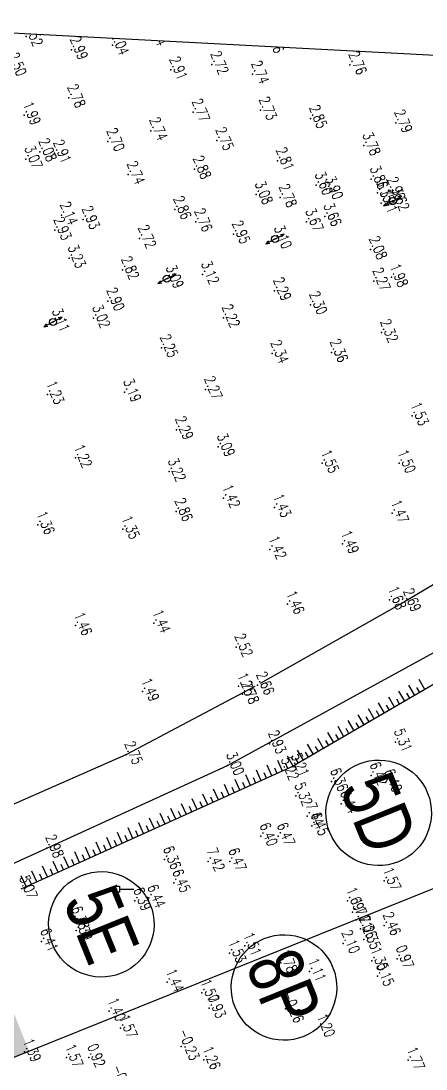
# Model space of a CAD drawing. Header units: millimetres. Extents: x 405522 to 410309, y 2303080 to 2310223.
# Drawn here: x 407175.7 to 407244.8, y 2306357.4 to 2306536.3 of the extents above; entities that cross this region are included whole.
import ezdxf
from ezdxf.enums import TextEntityAlignment as Align
from ezdxf.xclip import XClip

# ---------------------------------------------------------------- set-up
doc = ezdxf.new("R2010")
doc.units = ezdxf.units.MM
doc.header["$LTSCALE"] = 10
doc.header["$MEASUREMENT"] = 0
doc.header["$XCLIPFRAME"] = 0
doc.layers.get('0').update_dxf_attribs({"linetype": 'CONTINUOUS'})
doc.layers.get('Defpoints').update_dxf_attribs({"linetype": 'CONTINUOUS'})
for name, color, linetype in [('10', 3, 'CONTINUOUS'), ('Bao', 1, 'CONTINUOUS'), ('caodo', 7, 'CONTINUOUS'), ('co', 84, 'CONTINUOUS'), ('De', 5, 'CONTINUOUS'), ('DIM', 4, 'CONTINUOUS'), ('Line', 136, 'CONTINUOUS'), ('Other', 9, 'CONTINUOUS'), ('w', 8, 'CONTINUOUS')]:
    doc.layers.add(name, color=color, linetype=linetype)
doc.styles.add('1', font='VHAVAN_2.TTF')
doc.styles.add('Dien', font='simplex.shx', dxfattribs={"width": 0.75})
doc.styles.add('TextH', font='vntimeh.shx', dxfattribs={"width": 0.75})
doc.styles.add('txt', font='romans.shx', dxfattribs={"height": 0.2})
doc.dimstyles.new('D6.7', dxfattribs={"dimscale": 6.7, "dimtxt": 1.5, "dimasz": 2, "dimexe": 1.5, "dimexo": 0.5, "dimgap": 1, "dimtad": 1, "dimdec": 0, "dimdsep": 46, "dimtxsty": 'Dien', "dimcen": 1, "dimclrd": 256, "dimclre": 256, "dimclrt": 7, "dimaunit": 1, "dimadec": 3, "dimazin": 0, "dimtfac": 1, "dimtdec": 0, "dimtmove": 1, "dimatfit": 0, "dimfxl": 1, "dimtolj": 1, "dimtzin": 0, "dimlwe": -1, "dimarcsym": 0})

# ---------------------------------------------------------------- blocks, each defined once
blk = doc.blocks.new('*D6')
at = {"layer": 'Defpoints', "color": 0, "linetype": 'Continuous'}
for p in [(408519.4833505661, 2306591.769921404), (407115.9648304658, 2305987.299088136), (407150.70168588, 2305900.970934093)]:
    blk.add_point(p, dxfattribs=at)
at = {"layer": 'DIM', "linetype": 'Continuous'}
for p, q in [((408520.7338872618, 2306588.662083253), (408571.7275641989, 2306461.932419749)), ((407117.2153671616, 2305984.191249985), (407154.4532959671, 2305891.64741964))]:
    blk.add_line(p, q, dxfattribs=at)
at = {"layer": 'DIM', "linetype": 'Continuous', "lineweight": -2}
blk.add_line((408555.5446015078, 2306466.253787419), (407163.1330384839, 2305905.973080876), dxfattribs=at)
at = {"layer": 'DIM', "linetype": 'Continuous'}
for points in [[(408554.7109103773, 2306468.32567952), (408556.3782926383, 2306464.181895318), (408567.9759541118, 2306471.255934202)], [(407162.2993473534, 2305908.044972977), (407163.9667296144, 2305903.901188775), (407150.70168588, 2305900.970934093)]]:
    blk.add_solid(points, dxfattribs=at)
at = {"layer": 'DIM', "color": 7, "linetype": 'Continuous', "insert": (407854.9619415608, 2306196.990867676), "char_height": 10.05, "attachment_point": 5, "rotation": 21.918943909939344, "style": 'Dien'}
blk.add_mtext('\\A1;1528', dxfattribs=at)
blk = doc.blocks.new('kh_truc_thep')
at = {"color": 6}
blk.add_circle((0, -3), 3.000000000001425, dxfattribs=at)
at = {"color": 7, "style": '1', "width": 0.8}
blk.add_attdef('KH_TRUC', text='', height=3.000000000001425, dxfattribs=at).set_placement((0, -3), align=Align.MIDDLE)
blk = doc.blocks.new('20')
at = {"layer": 'caodo', "color": 8, "linetype": 'Continuous'}
for p in [(-430.9400000000023, -774.8500000000931, 0.2000000000000002), (-423.25, -777.1299999998882, 0.6700000000000004), (-416.2599999999511, -776.3500000000931, -0.2799999999999998), (-399.289999999979, -779.6599999996834, 0.4000000000000004), (-375.7299999999814, -779.679999999702, 0.4400000000000004), (-406.2999999999884, -780.5699999998324, 0.5900000000000003), (-392.3499999999767, -781.2799999997951, 0.4200000000000004), (-423.6999999999534, -785.3100000000559, 0.4600000000000004), (-431.3099999999977, -788.2799999997951, -0.3299999999999998), (-402.4799999999814, -787.7599999997765, 0.4500000000000002), (-391.0199999999604, -787.429999999702, 0.4100000000000001), (-382.4699999999721, -788.8500000000931, 0.5300000000000002), (-382.4699999999721, -788.8500000000931, 0.5300000000000002), (-367.929999999993, -789.6099999998696, 0.4700000000000002), (-409.7099999999627, -790.929999999702, 0.4200000000000004), (-417.0099999999511, -792.7700000000186, 0.3800000000000003), (-398.4400000000023, -792.6299999998882, 0.4300000000000002), (-373.3800000000047, -793.4799999999814, 1.46), (-431.0299999999697, -795.7700000000186, 0.7500000000000004), (-428.609999999986, -794.5200000000186, -0.2399999999999998), (-426.1199999999953, -794.7799999997951, 0.5900000000000003), (-402.2699999999604, -797.5099999997765, 0.56), (-388.0999999999767, -796.0699999998324, 0.4900000000000002), (-413.5599999999977, -798.4199999999255, 0.4200000000000004), (-372.0899999999674, -799.2099999999627, 1.54), (-381.5, -800.2399999997579, 1.28), (-379.75, -800.9799999999814, 1.58), (-369.1399999999558, -801.1099999998696, 0.6400000000000001), (-391.7399999999907, -801.8199999998324, 0.7600000000000002), (-387.6399999999558, -802.3199999998324, 0.4600000000000004), (-371.039999999979, -801.5200000000186, 0.8300000000000001), (-368.4199999999837, -802.9199999999255, 1.3), (-405.6199999999953, -804.3899999996647, 0.54), (-370.429999999993, -803.2999999998137, 1.09), (-424.9599999999627, -805.3500000000931, -0.1799999999999997), (-421.2299999999814, -806.0699999998324, 0.6100000000000003), (-402.039999999979, -806.4899999997579, 0.4400000000000004), (-383.1199999999953, -806.4899999997579, 1.35), (-380.0299999999697, -805.5600000000559, 1.34), (-426.070000000007, -807.929999999702, 0.6100000000000003), (-411.6399999999558, -809.3100000000559, 0.4000000000000004), (-395.609999999986, -808.5699999998324, 0.6300000000000003), (-388.4799999999814, -809.3899999996647, 0.7800000000000002), (-372.25, -811.2299999999814, -0.2399999999999998), (-423.6399999999558, -812.6899999999441, 0.9100000000000001), (-414.5299999999697, -814.6599999996834, 0.5), (-400.8899999999558, -815.4799999999814, 0.8000000000000003), (-406.9199999999837, -816.1599999996834, 0.77), (-371.6599999999744, -816.6000000000931, -0.04999999999999982), (-368.6699999999837, -815.9499999997206, -0.3399999999999999), (-388.5899999999674, -818.25, -0.0299999999999998), (-417.0299999999697, -820, 0.5800000000000001), (-382.4699999999721, -820.6299999998882, -0.01999999999999957), (-426.3499999999767, -823.5499999998137, 0.79), (-419.4499999999534, -822.9399999999441, 0.7000000000000002), (-397.3299999999581, -822.8599999998696, -0.09999999999999964), (-370.3499999999767, -825.3899999996647), (-407.8999999999651, -827.9699999997392, -0.06999999999999984), (-389.0299999999697, -828.9699999997392, 0.02000000000000002), (-378.9099999999744, -828.7700000000186, 0.04000000000000004), (-400.3499999999767, -835.1199999996461, -0.04999999999999982), (-427.2999999999884, -835.9399999999441, -1.09), (-414.179999999993, -835.5600000000559, 0.8700000000000001), (-365.1399999999558, -839.5800000000745, -0.7899999999999998), (-405.2999999999884, -841.9599999999627, -0.0299999999999998), (-398.1999999999534, -844.8799999998882, 0.77), (-422.570000000007, -846.7799999997951, -1.1), (-380.4599999999627, -847.6899999999441, -0.7699999999999998), (-367.359999999986, -847.6899999999441, -0.8199999999999998), (-406.570000000007, -849.1199999996461, 0.9000000000000004), (-397.3099999999977, -853.6399999996647, -0.8999999999999999), (-405.3899999999558, -855.9199999999255, 0.54), (-388.6199999999953, -855.2299999999814, -0.8899999999999999), (-368.539999999979, -856.2299999999814, -0.8499999999999999), (-428.9599999999627, -858.1699999999255, -0.9599999999999997), (-414.4599999999627, -858.9399999999441, -0.9699999999999998), (-377.0299999999697, -861.4499999997206, -0.8299999999999998), (-389.3999999999651, -862.3799999998882, -0.8999999999999999), (-369.0099999999511, -870.9699999997392, -0.6399999999999999), (-386.359999999986, -871.75, -0.8599999999999999), (-366.429999999993, -871.339999999851, 0.3700000000000001), (-422.570000000007, -875.3999999999069, -0.8599999999999999), (-409.1699999999837, -874.9799999999814, -0.8799999999999999), (-395.1599999999744, -879.0499999998137, 0.2000000000000002), (-411.109999999986, -886.6499999999069, -0.8299999999999998), (-394.7199999999721, -885.75, -0.5699999999999998), (-394.0799999999581, -887.0800000000745, 0.4600000000000004), (-391.4899999999907, -885.5400000000373, 0.3400000000000003), (-389.4499999999534, -895.5699999998324, 0.6100000000000003), (-367.9899999999907, -895.2700000000186, 2.990000000000001), (-413.9499999999534, -897.4199999999255, 0.4300000000000002), (-396.6199999999953, -899.2599999997765, 0.6800000000000002), (-385.5199999999604, -899.4499999997206, 2.89), (-387.2799999999697, -900.1000000000931, 2.9), (-372.1399999999558, -900.9599999999627, 4.1), (-378.8899999999558, -902, 4.040000000000001), (-369.679999999993, -902.1399999996647, 4.08), (-384.9699999999721, -904.4699999997392, 3), (-377.2099999999627, -905.7799999997951, 4.120000000000001), (-383.0299999999697, -907.8899999996647, 5.120000000000001), (-382.2099999999627, -909.5499999998137, 4.130000000000001), (-390.9199999999837, -911.339999999851, 4.08), (-387.9699999999721, -911.3100000000559, 4.15), (-427.4199999999837, -913.3500000000931, 0.6600000000000001), (-407.3800000000047, -915.3100000000559, 4.040000000000001), (-399.929999999993, -915.6399999996647, 5.1), (-396.2399999999907, -915.6299999998882, 4.15), (-405.7999999999884, -919.2700000000186, 4.130000000000001), (-369.8800000000047, -918.9499999997206, -0.7499999999999998), (-412.4400000000023, -922.3699999996461, 4.07), (-410.0499999999884, -921.8699999996461, 4.120000000000001), (-376.1599999999744, -922.3599999998696, -0.6299999999999999), (-375.289999999979, -924.2900000000373, -0.6099999999999999), (-423.0099999999511, -925.5699999998324, 4.06), (-374.679999999993, -925.6099999998696, -0.6099999999999999), (-422.4599999999627, -927.4499999997206, 4.07), (-373.9499999999534, -927.1299999998882, 0.04000000000000004), (-369.8999999999651, -926.589999999851, 0.1400000000000001), (-428.3399999999674, -929.3199999998324, 4.09), (-393.6900000000023, -930.0499999998137, -0.8099999999999998), (-376.9099999999744, -929.6699999999255, -0.2199999999999998), (-373.3399999999674, -928.9499999997206, 0.03000000000000025), (-396.2599999999511, -931.2799999997951, -0.7899999999999998), (-387.539999999979, -932.9499999997206, -0.5399999999999998), (-372, -932.6000000000931, -0.9699999999999998), (-367.679999999993, -932.25, -1.35), (-382.6499999999651, -934.4499999997206, -1.21), (-371.0599999999977, -935.2399999997579, -2.17), (-406.8899999999558, -936.2700000000186, -0.8799999999999999), (-400.9799999999814, -938.0600000000559, -0.7499999999999998), (-399.7299999999814, -940.6999999997206, -1.39), (-386.7299999999814, -940.8100000000559, -2.58), (-416.8299999999581, -941.2199999997392, -0.9199999999999997), (-414.859999999986, -944.1099999998696, -0.7499999999999998), (-381.1199999999953, -943.929999999702, -1.12), (-404.5199999999604, -947.1999999997206, -2.55), (-431.2599999999511, -948.1599999996834, -0.9299999999999997), (-424.0899999999674, -949.1199999996461, -0.7499999999999998), (-420.2999999999884, -949.089999999851, -1.4), (-400.6599999999744, -949.4699999997392, -1.06), (-365.8099999999977, -949.5800000000745, -0.5499999999999998)]:
    blk.add_point(p, dxfattribs=at)
at = {"layer": 'caodo', "color": 8, "linetype": 'Continuous', "style": 'txt', "width": 0.75}
for s, p in [('2.52', (-430.4400000000023, -774.8500000000931, 0.2000000000000002)), ('2.94', (-409.2799999999697, -774.7599999997765, 0.6200000000000001)), ('2.04', (-415.7599999999511, -776.3500000000931, -0.2799999999999998)), ('2.76', (-389.3099999999977, -776.0099999997765, 0.4400000000000004)), ('2.99', (-422.75, -777.1299999998882, 0.6700000000000004)), ('2.50', (-433.25, -779.9099999996834, 0.1800000000000002)), ('2.72', (-398.789999999979, -779.6599999996834, 0.4000000000000004)), ('2.76', (-375.2299999999814, -779.679999999702, 0.4400000000000004)), ('2.91', (-405.7999999999884, -780.5699999998324, 0.5900000000000003)), ('2.74', (-391.8499999999767, -781.2799999997951, 0.4200000000000004)), ('2.78', (-423.1999999999534, -785.3100000000559, 0.4600000000000004)), ('2.73', (-390.5199999999604, -787.429999999702, 0.4100000000000001)), ('1.99', (-430.8099999999977, -788.2799999997951, -0.3299999999999998)), ('2.77', (-401.9799999999814, -787.7599999997765, 0.4500000000000002)), ('2.85', (-381.9699999999721, -788.8500000000931, 0.5300000000000002)), ('2.85', (-381.9699999999721, -788.8500000000931, 0.5300000000000002)), ('2.74', (-409.2099999999627, -790.929999999702, 0.4200000000000004)), ('2.79', (-367.429999999993, -789.6099999998696, 0.4700000000000002)), ('2.70', (-416.5099999999511, -792.7700000000186, 0.3800000000000003)), ('2.75', (-397.9400000000023, -792.6299999998882, 0.4300000000000002)), ('2.08', (-428.109999999986, -794.5200000000186, -0.2399999999999998)), ('3.78', (-372.8800000000047, -793.4799999999814, 1.46)), ('3.07', (-430.5299999999697, -795.7700000000186, 0.7500000000000004)), ('2.91', (-425.6199999999953, -794.7799999997951, 0.5900000000000003)), ('2.81', (-387.5999999999767, -796.0699999998324, 0.4900000000000002)), ('2.88', (-401.7699999999604, -797.5099999997765, 0.56)), ('2.74', (-413.0599999999977, -798.4199999999255, 0.4200000000000004)), ('3.86', (-371.5889999999781, -799.2099999999627, 1.54)), ('3.60', (-380.9989999999525, -800.2399999997579, 1.28)), ('3.90', (-379.25, -800.9799999999814, 1.58)), ('3.15', (-370.539999999979, -801.5200000000186, 0.8300000000000001)), ('2.96', (-368.6399999999558, -801.1099999998696, 0.6400000000000001)), ('3.08', (-391.2399999999907, -801.8199999998324, 0.7600000000000002)), ('2.78', (-387.1399999999558, -802.3199999998324, 0.4600000000000004)), ('3.41', (-369.929999999993, -803.2999999998137, 1.09)), ('3.62', (-367.9189999999944, -802.9199999999255, 1.3)), ('2.86', (-405.1199999999953, -804.3899999996647, 0.54)), ('2.14', (-424.4599999999627, -805.3500000000931, -0.1799999999999997)), ('2.93', (-420.7299999999814, -806.0699999998324, 0.6100000000000003)), ('2.76', (-401.539999999979, -806.4899999997579, 0.4400000000000004)), ('3.67', (-382.6190000000061, -806.4899999997579, 1.35)), ('3.66', (-379.5299999999697, -805.5600000000559, 1.34)), ('2.93', (-425.570000000007, -807.929999999702, 0.6100000000000003)), ('2.95', (-395.109999999986, -808.5699999998324, 0.6300000000000003)), ('2.72', (-411.1399999999558, -809.3100000000559, 0.4000000000000004)), ('3.10', (-387.9799999999814, -809.3899999996647, 0.7800000000000002)), ('2.08', (-371.75, -811.2299999999814, -0.2399999999999998)), ('3.23', (-423.1399999999558, -812.6899999999441, 0.9100000000000001)), ('2.82', (-414.0299999999697, -814.6599999996834, 0.5)), ('3.12', (-400.3899999999558, -815.4799999999814, 0.8000000000000003)), ('3.09', (-406.4199999999837, -816.1599999996834, 0.77)), ('2.27', (-371.1599999999744, -816.6000000000931, -0.04999999999999982)), ('1.98', (-368.1699999999837, -815.9499999997206, -0.3399999999999999)), ('2.29', (-388.0899999999674, -818.25, -0.0299999999999998)), ('2.90', (-416.5299999999697, -820, 0.5800000000000001)), ('2.30', (-381.9699999999721, -820.6299999998882, -0.01999999999999957)), ('3.02', (-418.9499999999534, -822.9399999999441, 0.7000000000000002)), ('2.22', (-396.8299999999581, -822.8599999998696, -0.09999999999999964)), ('3.11', (-425.8499999999767, -823.5499999998137, 0.79)), ('2.32', (-369.8499999999767, -825.3899999996647)), ('2.25', (-407.3999999999651, -827.9699999997392, -0.06999999999999984)), ('2.34', (-388.5299999999697, -828.9699999997392, 0.02000000000000002)), ('2.36', (-378.4089999999851, -828.7700000000186, 0.04000000000000004)), ('3.19', (-413.679999999993, -835.5600000000559, 0.8700000000000001)), ('2.27', (-399.8499999999767, -835.1199999996461, -0.04999999999999982)), ('1.23', (-426.7999999999884, -835.9399999999441, -1.09)), ('1.53', (-364.6399999999558, -839.5800000000745, -0.7899999999999998)), ('2.29', (-404.7999999999884, -841.9599999999627, -0.0299999999999998)), ('3.09', (-397.6999999999534, -844.8799999998882, 0.77)), ('1.22', (-422.070000000007, -846.7799999997951, -1.1)), ('1.55', (-379.9599999999627, -847.6899999999441, -0.7699999999999998)), ('1.50', (-366.859999999986, -847.6899999999441, -0.8199999999999998)), ('3.22', (-406.070000000007, -849.1199999996461, 0.9000000000000004)), ('1.42', (-396.8099999999977, -853.6399999996647, -0.8999999999999999)), ('1.43', (-388.1199999999953, -855.2299999999814, -0.8899999999999999)), ('2.86', (-404.8899999999558, -855.9199999999255, 0.54)), ('1.47', (-368.039999999979, -856.2299999999814, -0.8499999999999999)), ('1.36', (-428.4599999999627, -858.1699999999255, -0.9599999999999997)), ('1.35', (-413.9599999999627, -858.9399999999441, -0.9699999999999998)), ('1.42', (-388.8999999999651, -862.3799999998882, -0.8999999999999999)), ('1.49', (-376.5299999999697, -861.4499999997206, -0.8299999999999998)), ('1.68', (-368.5099999999511, -870.9699999997392, -0.6399999999999999)), ('2.69', (-365.929999999993, -871.339999999851, 0.3700000000000001)), ('1.46', (-385.859999999986, -871.75, -0.8599999999999999)), ('1.46', (-422.070000000007, -875.3999999999069, -0.8599999999999999)), ('1.44', (-408.6699999999837, -874.9799999999814, -0.8799999999999999)), ('2.52', (-394.6599999999744, -879.0499999998137, 0.2000000000000002)), ('2.66', (-390.9899999999907, -885.5400000000373, 0.3400000000000003)), ('1.49', (-410.609999999986, -886.6499999999069, -0.8299999999999998)), ('1.75', (-394.2199999999721, -885.75, -0.5699999999999998)), ('2.78', (-393.5799999999581, -887.0800000000745, 0.4600000000000004)), ('2.93', (-388.9499999999534, -895.5699999998324, 0.6100000000000003)), ('5.31', (-367.4899999999907, -895.2700000000186, 2.990000000000001)), ('2.75', (-413.4499999999534, -897.4199999999255, 0.4300000000000002)), ('3.00', (-396.1199999999953, -899.2599999997765, 0.6800000000000002)), ('5.22', (-386.7799999999697, -900.1000000000931, 2.9)), ('5.21', (-385.0199999999604, -899.4499999997206, 2.89)), ('6.42', (-371.6399999999558, -900.9599999999627, 4.1)), ('6.36', (-378.3899999999558, -902, 4.040000000000001)), ('6.40', (-369.179999999993, -902.1399999996647, 4.08)), ('5.32', (-384.4699999999721, -904.4699999997392, 3)), ('6.44', (-376.7099999999627, -905.7799999997951, 4.120000000000001)), ('7.44', (-382.5299999999697, -907.8899999996647, 5.120000000000001)), ('6.45', (-381.7099999999627, -909.5499999998137, 4.130000000000001)), ('6.40', (-390.4199999999837, -911.339999999851, 4.08)), ('6.47', (-387.4699999999721, -911.3100000000559, 4.15)), ('2.98', (-426.9199999999837, -913.3500000000931, 0.6600000000000001)), ('6.36', (-406.8800000000047, -915.3100000000559, 4.040000000000001)), ('7.42', (-399.429999999993, -915.6399999996647, 5.1)), ('6.47', (-395.7399999999907, -915.6299999998882, 4.15)), ('6.45', (-405.2999999999884, -919.2700000000186, 4.130000000000001)), ('1.57', (-369.3800000000047, -918.9499999997206, -0.7499999999999998)), ('5.07', (-431.3999999999651, -920.3500000000931, 2.75)), ('6.39', (-411.9389999999548, -922.3699999996461, 4.07)), ('6.44', (-409.5499999999884, -921.8699999996461, 4.120000000000001)), ('1.69', (-375.6599999999744, -922.3599999998696, -0.6299999999999999)), ('1.71', (-374.789999999979, -924.2900000000373, -0.6099999999999999)), ('6.38', (-422.5089999999618, -925.5699999998324, 4.06)), ('1.71', (-374.179999999993, -925.6099999998696, -0.6099999999999999)), ('2.46', (-369.3999999999651, -926.589999999851, 0.1400000000000001)), ('6.39', (-421.9589999999735, -927.4499999997206, 4.07)), ('2.36', (-373.4489999999641, -927.1299999998882, 0.04000000000000004)), ('6.41', (-427.8399999999674, -929.3199999998324, 4.09)), ('1.51', (-393.1900000000023, -930.0499999998137, -0.8099999999999998)), ('2.10', (-376.4099999999744, -929.6699999999255, -0.2199999999999998)), ('2.35', (-372.8399999999674, -928.9499999997206, 0.03000000000000025)), ('1.53', (-395.7599999999511, -931.2799999997951, -0.7899999999999998)), ('0.97', (-367.179999999993, -932.25, -1.35)), ('1.78', (-387.039999999979, -932.9499999997206, -0.5399999999999998)), ('1.35', (-371.5, -932.6000000000931, -0.9699999999999998)), ('1.11', (-382.1499999999651, -934.4499999997206, -1.21)), ('0.15', (-370.5599999999977, -935.2399999997579, -2.17)), ('1.44', (-406.3899999999558, -936.2700000000186, -0.8799999999999999)), ('1.57', (-400.4799999999814, -938.0600000000559, -0.7499999999999998)), ('0.93', (-399.2299999999814, -940.6999999997206, -1.39)), ('-0.26', (-386.2299999999814, -940.8100000000559, -2.58)), ('1.40', (-416.3299999999581, -941.2199999997392, -0.9199999999999997)), ('1.57', (-414.359999999986, -944.1099999998696, -0.7499999999999998)), ('1.20', (-380.6199999999953, -943.929999999702, -1.12)), ('1.39', (-430.7599999999511, -948.1599999996834, -0.9299999999999997)), ('-0.23', (-404.0199999999604, -947.1999999997206, -2.55)), ('1.57', (-423.5899999999674, -949.1199999996461, -0.7499999999999998)), ('0.92', (-419.7999999999884, -949.089999999851, -1.4)), ('1.26', (-400.1599999999744, -949.4699999997392, -1.06)), ('1.77', (-365.3099999999977, -949.5800000000745, -0.5499999999999998)), ('-0.19', (-415.3399999999674, -953.339999999851, -2.51))]:
    blk.add_text(s, height=1.8, rotation=292, dxfattribs=at).set_placement(p, align=Align.CENTER)

msp = doc.modelspace()

# ---------------------------------------------------------------- hatches: boundary and pattern name
at = {"layer": 'co', "linetype": 'Continuous'}
h = msp.add_hatch(dxfattribs=at)
h.set_pattern_fill('GRASS', color=86, scale=0.9999999999999998, angle=-9.154247039750842e-09, style=0)
h.set_pattern_definition([(21.91894380089891, (407717.7514152989, 2306586.61674795), (0.392032972917054, 0.9199511658877224), [0.1874999999999999, -1.226713562999999]), (336.9189438008989, (407717.7514152989, 2306586.61674795), (0.3920329730204795, 0.9199511661304223), [0.1875, -0.8124999999999999]), (66.91894380089893, (407717.7514152989, 2306586.61674795), (-0.9199511661304223, 0.3920329730204795), [0.1874999999999999, -0.8124999999999997])])
edge = h.paths.add_edge_path()
edge.add_line((407254.1170228908, 2306410.169202854), (407260.6047045343, 2306394.045993825))
edge.add_line((407260.6047045343, 2306394.045993825), (407285.4548879365, 2306404.045248837))
edge.add_line((407285.4548879365, 2306404.045248837), (407282.0616406134, 2306412.478158909))
edge.add_line((407282.0616406134, 2306412.478158909), (407277.9797039331, 2306410.835662958))
edge.add_line((407277.9797039331, 2306410.835662958), (407277.7893237203, 2306411.308796528))
edge.add_line((407277.7893237203, 2306411.308796528), (407273.8001583294, 2306409.703630031))
edge.add_line((407273.8001583294, 2306409.703630031), (407270.6200811035, 2306417.606769071))
edge.add_line((407270.6200811035, 2306417.606769071), (407284.0696774927, 2306425.47742779))
edge.add_line((407284.0696774927, 2306425.47742779), (407288.693920144, 2306427.33813765))
edge.add_line((407288.693920144, 2306427.33813765), (407292.7255011137, 2306417.318838529))
edge.add_line((407292.7255011137, 2306417.318838529), (407288.7363357256, 2306415.713672033))
edge.add_line((407288.7363357256, 2306415.713672033), (407288.9267159385, 2306415.240538464))
edge.add_line((407288.9267159385, 2306415.240538464), (407284.8447792606, 2306413.598042505))
edge.add_line((407284.8447792606, 2306413.598042505), (407287.6780847382, 2306406.556701861))
edge.add_line((407287.6780847382, 2306406.556701861), (407329.4904017044, 2306423.381206268))
edge.add_line((407329.4904017044, 2306423.381206268), (407321.277921924, 2306443.790889731))
edge.add_line((407321.277921924, 2306443.790889731), (407391.9696435035, 2306472.235933241))
edge.add_line((407391.9696435035, 2306472.235933241), (407400.1821232486, 2306451.826249867))
edge.add_line((407400.1821232486, 2306451.826249867), (407418.736380878, 2306459.292140589))
edge.add_line((407418.736380878, 2306459.292140589), (407415.6678998304, 2306466.917940378))
edge.add_line((407415.6678998304, 2306466.917940378), (407418.0892304467, 2306467.892239111))
edge.add_line((407418.0892304467, 2306467.892239111), (407416.6686293677, 2306471.42272188))
edge.add_arc((407416.2406032057, 2306476.504728728), 5.100000000270966, -50.976420963221415, 274.81430867917214, ccw=False)
edge.add_line((407419.4517680119, 2306472.542605485), (407420.8723690949, 2306469.012122715))
edge.add_line((407420.8723690949, 2306469.012122715), (407423.2936997163, 2306469.986421451))
edge.add_line((407423.2936997163, 2306469.986421451), (407424.0813511835, 2306468.028947273))
edge.add_line((407424.0813511835, 2306468.028947273), (407430.6679639445, 2306470.679278646))
edge.add_line((407430.6679639445, 2306470.679278646), (407427.4314589711, 2306478.72265207))
edge.add_line((407427.4314589711, 2306478.72265207), (407423.1548513077, 2306477.001824099))
edge.add_line((407423.1548513077, 2306477.001824099), (407420.4597060886, 2306483.699808384))
edge.add_line((407420.4597060886, 2306483.699808384), (407431.3322034824, 2306488.074700606))
edge.add_line((407431.3322034824, 2306488.074700606), (407434.505207047, 2306480.189141089))
edge.add_arc((407422.4449395959, 2306475.336312125), 12.99999999799835, -68.08105611815012, 21.91894389356969, ccw=False)
edge.add_line((407427.2977685576, 2306463.276044673), (407428.0443576286, 2306461.42061891))
edge.add_arc((407422.4449395933, 2306475.336312126), 15.00000000049874, 291.9189438879702, 381.9189438861541)
edge.add_line((407436.3606328095, 2306480.935730161), (407433.7342182117, 2306487.462904873))
edge.add_arc((407429.0956538063, 2306485.596432194), 5.000000000345068, 21.91894389110442, 111.6081401787035)
edge.add_line((407427.254370581, 2306490.245053074), (407425.7664817182, 2306489.655711661))
edge.add_line((407425.7664817182, 2306489.655711661), (407404.3746197062, 2306481.865124488))
edge.add_line((407404.3746197062, 2306481.865124488), (407387.1692075391, 2306476.129275814))
edge.add_line((407387.1692075391, 2306476.129275814), (407368.1393202968, 2306469.173936851))
edge.add_line((407368.1393202968, 2306469.173936851), (407354.3811752048, 2306464.324671585))
edge.add_line((407354.3811752048, 2306464.324671585), (407349.8883223158, 2306463.037029213))
edge.add_line((407349.8883223158, 2306463.037029213), (407338.1906022896, 2306456.846383967))
edge.add_line((407338.1906022896, 2306456.846383967), (407320.7539099596, 2306447.700914217))
edge.add_line((407320.7539099596, 2306447.700914217), (407305.9439592828, 2306440.590780963))
edge.add_line((407305.9439592828, 2306440.590780963), (407289.8833454648, 2306430.983138181))
edge.add_line((407289.8833454648, 2306430.983138181), (407259.7631739253, 2306413.513734311))
edge.add_line((407259.7631739253, 2306413.513734311), (407254.1170228908, 2306410.169202854))
h.paths.add_polyline_path([(407177.1105452421, 2306360.449485613), (407173.2358340801, 2306370.078931296), (407147.2762224373, 2306358.137330575), (407130.3317128211, 2306350.723753258), (407113.5068215086, 2306343.770464835), (407091.1422524607, 2306334.552587217), (407073.8310301324, 2306325.49473595), (407056.1712730328, 2306316.316248703), (407024.3960636385, 2306299.576530544), (407025.4169672449, 2306299.410790426)])

# ---------------------------------------------------------------- linework, layer by layer
at = {"color": 4}
for p, q in [((407191.503, 2306388.112), (407191.253, 2306388.112)), ((407192.003, 2306388.612), (407192.003, 2306388.862)), ((407192.503, 2306388.112), (407192.753, 2306388.112)), ((407192.7687192411, 2306388.109315303), (407194.9640015113, 2306388.109315303)), ((407192.003, 2306387.612), (407192.003, 2306387.362))]:
    msp.add_line(p, q, dxfattribs=at)
msp.add_lwpolyline([(407191.503, 2306388.612), (407192.503, 2306388.612), (407192.503, 2306387.612), (407191.503, 2306387.612)], close=True, dxfattribs=at)
msp.add_point((407192.003, 2306388.112), dxfattribs=at)
at = {"layer": '10', "color": 2}
for p, q in [((407239.0891497502, 2306505.54270005, 3.11), (407240.6750504369, 2306506.394121808, 3.11)), ((407240.6750504369, 2306506.394121808, 3.11), (407240.0118361157, 2306506.275242656, 3.11)), ((407240.6750504369, 2306506.394121808, 3.11), (407240.2095260384, 2306505.907015533, 3.11)), ((407239.1399999998, 2306505.57, 3.11), (407237.5540993129, 2306504.718578242, 3.11)), ((407237.5540993129, 2306504.718578242, 3.11), (407238.0196237119, 2306505.205684517, 3.11)), ((407237.5540993129, 2306504.718578242, 3.11), (407238.2173136344, 2306504.837457394, 3.11)), ((407219.0799999998, 2306499.1, 2.59), (407217.4940993129, 2306498.248578242, 2.59)), ((407219.0291497502, 2306499.07270005, 2.59), (407220.6150504369, 2306499.924121808, 2.59)), ((407220.6150504369, 2306499.924121808, 2.59), (407219.9518361157, 2306499.805242656, 2.59)), ((407220.6150504369, 2306499.924121808, 2.59), (407220.1495260384, 2306499.437015533, 2.59)), ((407217.4940993129, 2306498.248578242, 2.59), (407217.9596237119, 2306498.735684517, 2.59)), ((407217.4940993129, 2306498.248578242, 2.59), (407218.1573136344, 2306498.367457394, 2.59)), ((407200.6399999998, 2306492.33, 2.58), (407199.0540993129, 2306491.478578242, 2.58)), ((407199.0540993129, 2306491.478578242, 2.58), (407199.5196237119, 2306491.965684517, 2.58)), ((407200.5891497502, 2306492.30270005, 2.58), (407202.1750504369, 2306493.154121808, 2.58)), ((407202.1750504369, 2306493.154121808, 2.58), (407201.5118361157, 2306493.035242656, 2.58)), ((407202.1750504369, 2306493.154121808, 2.58), (407201.7095260384, 2306492.667015533, 2.58)), ((407199.0540993129, 2306491.478578242, 2.58), (407199.7173136344, 2306491.597457394, 2.58)), ((407181.2099999998, 2306484.94, 2.6), (407179.6240993129, 2306484.088578242, 2.6)), ((407181.1591497503, 2306484.91270005, 2.6), (407182.7450504369, 2306485.764121808, 2.6)), ((407182.7450504369, 2306485.764121808, 2.6), (407182.0818361157, 2306485.645242656, 2.6)), ((407182.7450504369, 2306485.764121808, 2.6), (407182.2795260384, 2306485.277015533, 2.6)), ((407179.6240993129, 2306484.088578242, 2.6), (407180.0896237119, 2306484.575684517, 2.6)), ((407179.6240993129, 2306484.088578242, 2.6), (407180.2873136344, 2306484.207457394, 2.6))]:
    msp.add_line(p, q, dxfattribs=at)
for centre in [(407239.08914975, 2306505.54270005, 3.11), (407219.02914975, 2306499.07270005, 2.59), (407200.58914975, 2306492.30270005, 2.58), (407181.15914975, 2306484.91270005, 2.6)]:
    msp.add_circle(centre, 0.6, dxfattribs=at)
at = {"layer": 'De', "color": 8, "linetype": 'Continuous'}
for p, q in [((407244.6202577605, 2306422.199780642), (407243.6132030248, 2306423.927739195)), ((407242.8922992079, 2306421.192725907), (407241.8852444722, 2306422.920684459)), ((407243.7562784842, 2306421.696253275), (407243.2527511163, 2306422.560232551)), ((407239.4363821028, 2306419.178616435), (407238.4293273672, 2306420.906574988)), ((407240.3003613791, 2306419.682143803), (407239.7968340113, 2306420.546123079)), ((407241.1643406554, 2306420.185671171), (407240.1572859197, 2306421.913629723)), ((407242.0283199316, 2306420.689198539), (407241.5247925638, 2306421.553177815)), ((407235.9804649977, 2306417.164506964), (407234.973410262, 2306418.892465516)), ((407236.844444274, 2306417.668034332), (407236.3409169061, 2306418.532013608)), ((407237.7084235502, 2306418.171561699), (407236.7013688146, 2306419.899520252)), ((407238.5724028265, 2306418.675089067), (407238.0688754587, 2306419.539068344)), ((407232.5245478926, 2306415.150397493), (407231.5174931569, 2306416.878356045)), ((407234.2525064452, 2306416.157452228), (407233.2454517095, 2306417.885410781)), ((407235.1164857214, 2306416.660979596), (407234.6129583536, 2306417.524958872)), ((407230.79658934, 2306414.143342757), (407229.7895346044, 2306415.871301309)), ((407231.6605686163, 2306414.646870125), (407231.1570412485, 2306415.510849401)), ((407233.3885271688, 2306415.653924861), (407232.884999801, 2306416.517904137)), ((407227.3406722349, 2306412.129233285), (407226.3336174992, 2306413.857191838)), ((407228.2046515112, 2306412.632760653), (407227.7011241433, 2306413.49673993)), ((407229.0686307875, 2306413.136288021), (407228.0615760518, 2306414.864246574)), ((407229.9326100638, 2306413.639815389), (407229.4290826959, 2306414.503794665)), ((407223.8847551298, 2306410.115123814), (407222.8777003941, 2306411.843082367)), ((407224.7487344061, 2306410.618651182), (407224.2452070382, 2306411.482630458)), ((407225.6127136823, 2306411.12217855), (407224.6056589467, 2306412.850137102)), ((407226.4766929586, 2306411.625705918), (407225.9731655908, 2306412.489685194)), ((407220.339832661, 2306408.273861635), (407219.5181552871, 2306410.09727774)), ((407221.2515407137, 2306408.684700322), (407220.8407020267, 2306409.596408375)), ((407222.1567965772, 2306409.108069079), (407221.1497418415, 2306410.836027631)), ((407223.0207758535, 2306409.611596446), (407222.5172484857, 2306410.475575723)), ((407216.6930004504, 2306406.630506887), (407215.8713230765, 2306408.453922993)), ((407217.6047085031, 2306407.041345574), (407217.1938698161, 2306407.953053627)), ((407218.5164165557, 2306407.452184261), (407217.6947391818, 2306409.275600366)), ((407219.4281246084, 2306407.863022948), (407219.0172859214, 2306408.774731)), ((407211.2227521344, 2306404.165474765), (407210.4010747605, 2306405.98889087)), ((407213.0461682397, 2306404.987152139), (407212.2244908658, 2306406.810568245)), ((407213.9578762924, 2306405.397990826), (407213.5470376054, 2306406.309698879)), ((407214.869584345, 2306405.808829513), (407214.0479069711, 2306407.632245618)), ((407215.7812923977, 2306406.2196682), (407215.3704537107, 2306407.131376253)), ((407207.5759199237, 2306402.522120018), (407206.7542425498, 2306404.345536123)), ((407209.3993360291, 2306403.343797391), (407208.5776586552, 2306405.167213497)), ((407210.3110440817, 2306403.754636078), (407209.9002053947, 2306404.666344131)), ((407212.1344601871, 2306404.576313452), (407211.7236215001, 2306405.488021505)), ((407203.9290877131, 2306400.87876527), (407203.1074103392, 2306402.702181375)), ((407205.7525038184, 2306401.700442643), (407204.9308264445, 2306403.523858749)), ((407206.664211871, 2306402.11128133), (407206.2533731841, 2306403.022989383)), ((407208.4876279764, 2306402.932958704), (407208.0767892894, 2306403.844666757)), ((407200.2822555024, 2306399.235410522), (407199.4605781285, 2306401.058826627)), ((407202.1056716077, 2306400.057087895), (407201.2839942338, 2306401.880504001)), ((407203.0173796604, 2306400.467926583), (407202.6065409734, 2306401.379634636)), ((407204.8407957657, 2306401.289603957), (407204.4299570787, 2306402.201312009)), ((407196.6354232917, 2306397.592055774), (407195.8137459178, 2306399.415471879)), ((407197.5471313444, 2306398.002894461), (407197.1362926574, 2306398.914602513)), ((407198.4588393971, 2306398.413733148), (407197.6371620232, 2306400.237149253)), ((407199.3705474497, 2306398.824571835), (407198.9597087627, 2306399.736279888)), ((407201.193963555, 2306399.646249209), (407200.7831248681, 2306400.557957261)), ((407192.9885910811, 2306395.948701026), (407192.1669137072, 2306397.772117131)), ((407193.9002991337, 2306396.359539713), (407193.4894604467, 2306397.271247766)), ((407194.8120071864, 2306396.7703784), (407193.9903298125, 2306398.593794506)), ((407195.723715239, 2306397.181217087), (407195.3128765521, 2306398.09292514)), ((407187.518342765, 2306393.483668904), (407186.6966653912, 2306395.30708501)), ((407189.3417588703, 2306394.305346278), (407188.5200814964, 2306396.128762383)), ((407190.253466923, 2306394.716184965), (407189.842628236, 2306395.627893018)), ((407191.1651749757, 2306395.127023652), (407190.3434976018, 2306396.950439758)), ((407192.0768830284, 2306395.537862339), (407191.6660443414, 2306396.449570392)), ((407183.8715105543, 2306391.840314156), (407183.0498331804, 2306393.663730262)), ((407185.6949266597, 2306392.661991531), (407184.8732492858, 2306394.485407636)), ((407186.6066347124, 2306393.072830217), (407186.1957960254, 2306393.98453827)), ((407188.4300508177, 2306393.894507591), (407188.0192121307, 2306394.806215644)), ((407180.2246783437, 2306390.196959408), (407179.4030009698, 2306392.020375514)), ((407182.048094449, 2306391.018636783), (407181.2264170751, 2306392.842052888)), ((407182.9598025017, 2306391.42947547), (407182.5489638147, 2306392.341183522)), ((407184.783218607, 2306392.251152843), (407184.37237992, 2306393.162860896)), ((407176.577846133, 2306388.553604661), (407175.7561687591, 2306390.377020766)), ((407177.4895541857, 2306388.964443348), (407177.0787154987, 2306389.876151401)), ((407178.4012622383, 2306389.375282035), (407177.5795848644, 2306391.19869814)), ((407179.312970291, 2306389.786120722), (407178.902131604, 2306390.697828774)), ((407181.1363863964, 2306390.607798096), (407180.7255477094, 2306391.519506149))]:
    msp.add_line(p, q, dxfattribs=at)
at = {"layer": 'De'}
for points in [[(407147.5299999999, 2306380.28), (407180.1399999998, 2306395.14), (407210.9399999998, 2306409.23), (407246.1099999999, 2306428.49), (407266.7899999999, 2306440.98), (407304.3799999998, 2306462.34), (407326.3799999998, 2306473.27), (407356.5499999999, 2306485.69), (407380.5199999998, 2306494.32), (407398.7399999998, 2306500.64), (407423.9499999998, 2306509.95), (407428.8389908206, 2306514.330458058), (407436.5299999999, 2306523.32), (407441.1599999999, 2306538.72), (407439.8899999998, 2306558.92), (407438.8799999998, 2306581.8), (407436.2999999999, 2306593.46), (407438.1199999998, 2306611.22), (407439.2999999999, 2306630.09), (407439.0899999999, 2306646.23)], [(407443.6099999999, 2306643.61), (407443.7899999999, 2306630.02), (407444.3099999998, 2306616.91), (407441.3799999998, 2306603.32), (407441.3499999999, 2306592.3), (407444.9999999998, 2306582.06), (407445.6399999998, 2306569.85), (407446.0399999999, 2306553.12), (407445.6799999998, 2306536.2), (407443.3776033608, 2306529.251475621), (407439.9899999998, 2306520.42), (407429.0899999999, 2306507.29), (407411.4599999998, 2306500.42), (407394.4399999998, 2306494.29), (407375.8799999998, 2306487.55), (407357.5999999999, 2306481.09), (407341.3999999998, 2306475.07), (407325.0999999999, 2306467.82), (407308.5999999999, 2306459.47), (407285.7099999998, 2306447.01), (407250.1799999998, 2306425.44), (407222.0399999999, 2306409.04), (407175.6599999999, 2306388.14)], [(407297.8875179865, 2306470.261277073), (407279.1699999999, 2306459.74), (407241.1299999998, 2306437.15), (407216.5050162229, 2306423.19649762)], [(407215.6278450665, 2306422.71612642), (407193.6099999999, 2306411.07), (407162.5399999999, 2306397.41), (407119.3999999998, 2306378), (407085.9999999998, 2306363.74), (407057.8899999998, 2306350.74), (407049.2999999999, 2306349.81), (407036.0899999999, 2306342.48), (407029.8399999999, 2306335.83), (407019.9999999998, 2306330.94), (406997.8999999998, 2306319.47), (406985.3599999999, 2306315.69)]]:
    msp.add_lwpolyline(points, dxfattribs=at)
at = {"layer": 'Other', "color": 152, "linetype": 'Continuous', "flags": 128}
for points in [[(407436.3606328902, 2306480.935730272, -0.4142135623753972), (407428.0443577127, 2306461.42061902), (407025.4169673542, 2306299.410790471, -0.4142135623704892), (407024.1159599375, 2306299.965208816), (407022.4178909258, 2306304.18525584)], [(407436.3606328095, 2306480.935730161, -0.4142135623753972), (407428.0443576291, 2306461.42061891), (407025.4169672449, 2306299.410790426, -0.4142135623704892), (407024.1159598279, 2306299.965208771), (407022.417890817, 2306304.185255795)]]:
    msp.add_lwpolyline(points, format="xyb", dxfattribs=at)
at = {"layer": 'w', "linetype": 'Continuous', "flags": 128}
msp.add_lwpolyline([(407533.9142718813, 2306221.912622465), (407446.8367395523, 2306519.086400952), (407431.693682216, 2306520.593110837), (406364.944930848, 2306576.988135257), (406558.9154982228, 2306033.171299948), (407026.2588231838, 2305414.826644379)], dxfattribs=at)

# ---------------------------------------------------------------- block references
at = {"layer": 'caodo', "linetype": 'Continuous'}
ref = msp.add_blockref('20', (407607.5599999998, 2307308.49, 2.32), dxfattribs=at)
XClip(ref).set_block_clipping_path([(-1349.6056714252336, -661.9058657553978), (-160.24326352693606, -789.0626177703962), (-158.36999999999534, -682.7400000002235), (-152.55370127764763, -565.1435954412445), (-154.45678520214278, -515.7710593813099), (-164.5656294519431, -479.7079773764126), (-169.84830490715103, -457.46881066821516), (-166.82796598720597, -442.01621566619724), (-126.78273369179806, -389.4443280850537), (-106.05188721581362, -361.8542004311457), (-63.77944376063533, -462.4105278351344), (-33.466447652434, -538.7088304474019), (-26.830958046135493, -536.6440252331086), (-14.194728780596051, -530.2900720490143), (2.873561021173373, -522.7809317391366), (21.779086004185956, -516.4300709003583), (33.49636997265043, -516.3916891841218), (41.83233972010203, -526.5245847343467), (49.38700186560163, -538.8965703272261), (57.58147363178432, -547.8425059784204), (240.7905528639676, -478.5933098080568), (312.71683337684954, -453.523366919253), (469.9752955258009, -835.1642690971494), (381.01757410995197, -875.9365015272051), (340.05356005806243, -891.0018749474548), (281.9833174137748, -920.0360526661389), (270.2997928529512, -925.8934261840768), (259.64971878379583, -926.485182072036), (238.13632499426603, -935.887616972439), (231.39031789585715, -941.3565830942243), (234.28019038640196, -952.6351198460907), (233.34951378498226, -963.7375780143775), (228.57153214595746, -974.9643217222765), (217.37020478205523, -983.9257580563426), (203.91382668475853, -988.0474594873376), (188.67127670557238, -983.9718116582371), (177.38840578240342, -980.8930276110768), (171.5204358987976, -984.3872820092365), (-73.64572811854305, -1086.5773775354028), (-160.72326044749934, -789.4035990480334), (-175.86631778383162, -787.8968891631812), (-1242.6150691517978, -731.501864743419), (-1048.6445017770166, -1275.3187000523321), (-581.3011768160504, -1893.6633556210436), (45.25815080979373, -1711.1176481554285), (672.5305126870517, -1468.653420693241), (1174.462400796474, -665.2848953921348), (720.1397881704615, 463.7992460099049), (-44.86505850660615, 588.3045099438168), (-757.8349164568353, 52.953614375554025)])
at = {"layer": 'Line', "color": 1, "extrusion": (0.01828819611342885, 0.007358832454981591, 0.9998056758529711)}
ref = msp.add_blockref('kh_truc_thep', (1987649.808047128, -1238524.979436596, 24420.04476020806), dxfattribs=dict(at, xscale=2.999999999939282, yscale=2.999999999202922, rotation=90.00000001206222))
ref.add_attrib('KH_TRUC', '5d', dxfattribs={"layer": '0', "color": 7, "extrusion": (0.006097118530146555, 0.002453367923603044, 0.9999784028325117), "height": 9.37338065280074, "rotation": 291.9610149949045, "style": '1', "oblique": 359.9999853142, "width": 0.800138208027694}).set_placement((407229.1586389469, 2306388.113500663, 8141.421193190415), align=Align.MIDDLE)
ref = msp.add_blockref('kh_truc_thep', (1987649.808047099, -1238473.989347128, 24419.03938664853), dxfattribs=dict(at, xscale=2.999999999939282, yscale=2.999999999202922, rotation=90.00000001206222))
ref.add_attrib('KH_TRUC', '5e', dxfattribs={"layer": '0', "color": 7, "extrusion": (0.006097118530146555, 0.002453367923603044, 0.9999784028325117), "height": 9.37338065280074, "rotation": 291.9610149949045, "style": '1', "oblique": 359.9999853142, "width": 0.800138208027694}).set_placement((407181.8461614545, 2306369.076244391, 8141.08601077431), align=Align.MIDDLE)
ref = msp.add_blockref('kh_truc_thep', (1987628.179998875, -1238498.87547447, 24419.53006738059), dxfattribs=dict(at, xscale=2.999999999939282, yscale=2.999999999202922, rotation=90.00000001206222))
ref.add_attrib('KH_TRUC', '8p', dxfattribs={"layer": '0', "color": 7, "extrusion": (0.006097118530146555, 0.002453367923603044, 0.9999784028325117), "height": 9.37338065280074, "rotation": 291.9610149949045, "style": '1', "oblique": 359.9999853142, "width": 0.800138208027694}).set_placement((407213.010882535, 2306358.302852612, 8141.249599275069), align=Align.MIDDLE)

# ---------------------------------------------------------------- texts
at = {"layer": 'Bao', "color": 7, "linetype": 'Continuous', "style": 'TextH', "width": 0.75}
msp.add_text('30.000 dwt', height=13.5, rotation=21.91894389507354, dxfattribs=at).set_placement((407237.843904793, 2306331.366237863), align=Align.CENTER)

# ---------------------------------------------------------------- dimensions: what is measured, and where the dimension line sits
at = {"layer": 'DIM', "linetype": 'Continuous'}
dim = msp.add_linear_dim(base=(407150.70168588, 2305900.970934093), p1=(408519.4833505659, 2306591.769921404), p2=(407115.9648304658, 2305987.299088136), angle=21.91894390993935, dimstyle='D6.7', dxfattribs=at)
dim.commit()
dim.dimension.update_dxf_attribs({"geometry": '*D6', "text_midpoint": (407854.9619415608, 2306196.990867676)})

doc.saveas('drawing.dxf')
